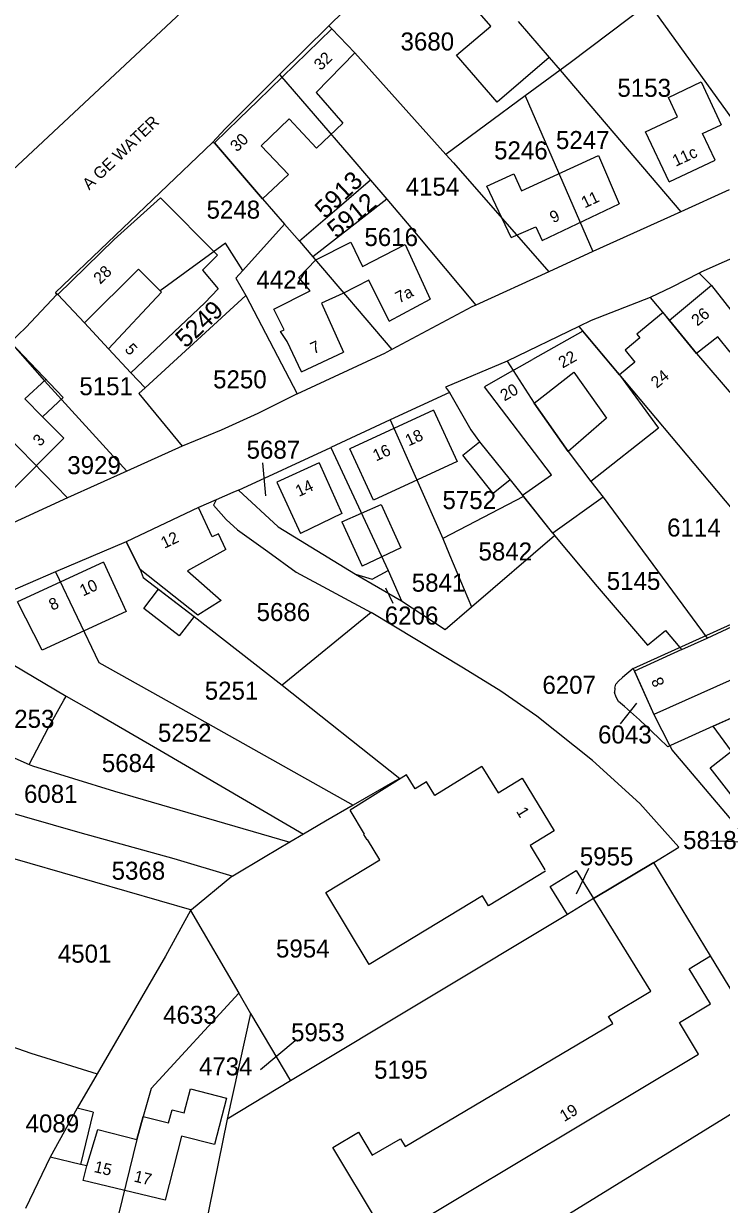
# Model space of a CAD drawing. Extents: x 191922 to 199923, y 328959 to 333350.
# Drawn here: x 196746 to 196850.6, y 331028.7 to 331205.8 of the extents above; entities that cross this region are included whole.
import ezdxf

# ---------------------------------------------------------------- set-up
doc = ezdxf.new("R2010")
doc.units = 0
for name, color, linetype in [('bestemmingsplangebied', 7, 'Continuous'), ('bouwvlak', 7, 'Continuous'), ('enkelbestemming', 7, 'Continuous'), ('Level 6', 7, 'Continuous'), ('maatvoering - maximum aantal wooneenheden', 7, 'Continuous'), ('Maatvoering_symbolen', 7, 'Continuous'), ('recreatiewoning', 7, 'Continuous')]:
    doc.layers.add(name, color=color, linetype=linetype)

msp = doc.modelspace()

# ---------------------------------------------------------------- linework, layer by layer
at = {"layer": 'bestemmingsplangebied'}
msp.add_line((196744.35, 331183.77), (196777.8, 331215.16), dxfattribs=at)
msp.add_line((196744.35, 331183.77), (196777.8, 331215.16), dxfattribs=at)
at = {"layer": 'bouwvlak'}
for p, q in [((196781.81, 331139.87), (196782.27, 331134.93)), ((196801.44, 331118.78), (196800.34, 331121.1)), ((196835.51, 331100.72), (196837.96, 331103.86)), ((196849.01, 331083.22), (196856.18, 331082.92)), ((196830.72, 331079.06), (196828.87, 331075.21)), ((196786.72, 331053.19), (196781.55, 331048.83))]:
    msp.add_line(p, q, dxfattribs=at)
at = {"layer": 'Level 6'}
for p, q in [((196791.79, 331205.44), (196800.32, 331213.85)), ((196839.75, 331208.77), (196827.94, 331199.87)), ((196839.75, 331208.77), (196857.95, 331183.48)), ((196784.36, 331198.15), (196791.79, 331205.44)), ((196791.79, 331205.44), (196792.21, 331204.98)), ((196792.21, 331204.98), (196795.69, 331201.4)), ((196820.16, 331206.08), (196824.82, 331200.67)), ((196795.69, 331201.4), (196809.33, 331186.12)), ((196824.82, 331200.67), (196826.45, 331198.78)), ((196827.94, 331199.87), (196826.45, 331198.78)), ((196776.25, 331189.97), (196784.36, 331198.15)), ((196784.36, 331198.15), (196795.09, 331185.74)), ((196826.45, 331198.78), (196821.21, 331194.95)), ((196826.45, 331198.78), (196844.52, 331177.54)), ((196821.21, 331194.95), (196809.33, 331186.12)), ((196821.21, 331194.95), (196831.35, 331171.56)), ((196774.31, 331187.94), (196776.25, 331189.97)), ((196750.8, 331165.44), (196774.31, 331187.94)), ((196774.31, 331187.94), (196774.62, 331187.88)), ((196774.62, 331187.88), (196781.83, 331179.49)), ((196795.09, 331185.74), (196798.04, 331182.29)), ((196809.33, 331186.12), (196810.44, 331184.89)), ((196810.44, 331184.89), (196824.75, 331168.53)), ((196798.04, 331182.29), (196792.98, 331177.93)), ((196798.04, 331182.29), (196800.46, 331179.44)), ((196851.77, 331180.84), (196844.52, 331177.54)), ((196781.83, 331179.49), (196785.14, 331175.7)), ((196792.98, 331177.93), (196787.38, 331173.11)), ((196800.46, 331179.44), (196789.38, 331170.79)), ((196800.46, 331179.44), (196804.61, 331174.53)), ((196844.52, 331177.54), (196831.35, 331171.56)), ((196847.61, 331168.53), (196864.73, 331176.21)), ((196785.14, 331175.7), (196778.9, 331168.75)), ((196785.14, 331175.7), (196787.38, 331173.11)), ((196804.61, 331174.53), (196813.79, 331163.53)), ((196776.29, 331172.81), (196766.46, 331165.69)), ((196778.9, 331168.75), (196776.29, 331172.81)), ((196787.38, 331173.11), (196789.38, 331170.79)), ((196789.38, 331170.79), (196801.21, 331156.87)), ((196831.35, 331171.56), (196824.75, 331168.53)), ((196778.9, 331168.75), (196777.85, 331167.58)), ((196777.85, 331167.58), (196779.32, 331164.97)), ((196824.75, 331168.53), (196813.79, 331163.53)), ((196847.27, 331168.35), (196843.18, 331166.24)), ((196847.27, 331168.35), (196847.61, 331168.53)), ((196847.27, 331168.35), (196849.14, 331166.48)), ((196750.85, 331165.37), (196750.8, 331165.44)), ((196766.66, 331165.49), (196758.72, 331157)), ((196766.46, 331165.69), (196766.66, 331165.49)), ((196843.18, 331166.24), (196839.96, 331164.68)), ((196849.14, 331166.48), (196855.02, 331158.95)), ((196746.35, 331160.18), (196750.98, 331165.15)), ((196750.98, 331165.15), (196750.85, 331165.37)), ((196750.85, 331165.37), (196751.13, 331165.15)), ((196751.13, 331165.15), (196755.12, 331160.88)), ((196779.32, 331164.97), (196764.26, 331151.12)), ((196779.32, 331164.97), (196787.02, 331150.24)), ((196839.96, 331164.68), (196831.09, 331161.23)), ((196839.96, 331164.68), (196842.83, 331161.25)), ((196813.21, 331163.27), (196801.21, 331156.87)), ((196813.79, 331163.53), (196813.21, 331163.27)), ((196744.05, 331157.97), (196746.35, 331160.18)), ((196755.12, 331160.88), (196758.72, 331157)), ((196829.27, 331160.34), (196818.51, 331155.13)), ((196831.09, 331161.23), (196829.27, 331160.34)), ((196829.27, 331160.34), (196862.74, 331120.35)), ((196842.83, 331161.25), (196846.87, 331156.26)), ((196744.05, 331157.97), (196749.15, 331152.19)), ((196758.72, 331157), (196762.07, 331153.39)), ((196801.21, 331156.87), (196800.26, 331156.36)), ((196787.02, 331150.24), (196800.26, 331156.36)), ((196818.51, 331155.13), (196809.25, 331151.24)), ((196846.87, 331156.26), (196873.49, 331125.45)), ((196762.07, 331153.39), (196764.26, 331151.12)), ((196749.15, 331152.19), (196761.47, 331138.65)), ((196736.85, 331150.79), (196752.61, 331134.63)), ((196764.26, 331151.12), (196763.3, 331150.26)), ((196763.3, 331150.26), (196769.77, 331142.39)), ((196787.02, 331150.24), (196781.12, 331147.26)), ((196809.85, 331150.41), (196800.96, 331146.31)), ((196809.25, 331151.24), (196809.85, 331150.41)), ((196809.85, 331150.41), (196813.07, 331144.82)), ((196781.12, 331147.26), (196775.63, 331144.8)), ((196800.96, 331146.31), (196792.06, 331142.2)), ((196800.96, 331146.31), (196808.84, 331128.52)), ((196775.63, 331144.8), (196769.77, 331142.39)), ((196813.07, 331144.82), (196814.38, 331143.05)), ((196769.77, 331142.39), (196761.47, 331138.65)), ((196814.38, 331143.05), (196818.95, 331137.33)), ((196778.23, 331135.81), (196792.06, 331142.2)), ((196792.06, 331142.2), (196800.69, 331123.74)), ((196761.47, 331138.65), (196752.61, 331134.63)), ((196818.95, 331137.33), (196820.94, 331134.83)), ((196777.39, 331135.42), (196774.88, 331134.34)), ((196778.23, 331135.81), (196777.39, 331135.42)), ((196778.23, 331135.81), (196784.18, 331130.3)), ((196752.61, 331134.63), (196742.45, 331130.01)), ((196774.88, 331134.34), (196772.22, 331133.17)), ((196774.88, 331134.34), (196774.5, 331133.56)), ((196774.5, 331133.56), (196776.39, 331131.39)), ((196820.94, 331134.83), (196808.84, 331128.52)), ((196820.94, 331134.83), (196824.91, 331129.85)), ((196772.22, 331133.17), (196761.4, 331128.04)), ((196776.39, 331131.39), (196778.07, 331129.86)), ((196784.18, 331130.3), (196795.79, 331123.21)), ((196778.07, 331129.86), (196782.62, 331126.61)), ((196808.84, 331128.52), (196809.86, 331126.11)), ((196813.16, 331118.29), (196825.61, 331128.98)), ((196825.61, 331128.98), (196832.02, 331121.33)), ((196761.4, 331128.04), (196750.78, 331123.54)), ((196761.4, 331128.04), (196763.51, 331123.87)), ((196782.62, 331126.61), (196786.85, 331123.47)), ((196809.86, 331126.11), (196813.16, 331118.29)), ((196750.78, 331123.54), (196742.52, 331119.92)), ((196750.78, 331123.54), (196757.28, 331109.95)), ((196763.51, 331123.87), (196763.93, 331122.7)), ((196786.85, 331123.47), (196798.12, 331117.44)), ((196795.79, 331123.21), (196798.27, 331122.45)), ((196795.79, 331123.21), (196802.65, 331119.17)), ((196798.27, 331122.45), (196800.69, 331123.74)), ((196800.69, 331123.74), (196802.65, 331119.17)), ((196763.93, 331122.7), (196771.58, 331116.85)), ((196832.02, 331121.33), (196839.56, 331112.55)), ((196802.65, 331119.17), (196809.22, 331114.89)), ((196809.22, 331114.89), (196813.16, 331118.29)), ((196771.58, 331116.85), (196784.79, 331106.55)), ((196798.12, 331117.44), (196784.79, 331106.55)), ((196811.97, 331109.07), (196798.12, 331117.44)), ((196844.68, 331111.88), (196848.5, 331113.61)), ((196844.68, 331111.88), (196837.58, 331108.64)), ((196844.41, 331112.2), (196844.68, 331111.88)), ((196744.39, 331109.64), (196752.41, 331104.91)), ((196757.28, 331109.95), (196770.77, 331102.41)), ((196817.56, 331105.65), (196811.97, 331109.07)), ((196837.4, 331109.03), (196835.82, 331107.69)), ((196837.4, 331109.03), (196837.58, 331108.64)), ((196835.18, 331107.16), (196834.82, 331106.69)), ((196835.18, 331107.16), (196835.82, 331107.69)), ((196837.58, 331108.64), (196840.52, 331102.12)), ((196784.79, 331106.55), (196802.41, 331092.52)), ((196822.94, 331101.9), (196817.56, 331105.65)), ((196834.64, 331106.08), (196834.62, 331105.45)), ((196834.83, 331104.73), (196834.62, 331105.45)), ((196834.64, 331106.08), (196834.82, 331106.69)), ((196860.18, 331105.24), (196849.39, 331100.37)), ((196749.68, 331100.07), (196752.05, 331104.28)), ((196752.05, 331104.28), (196752.41, 331104.91)), ((196752.41, 331104.91), (196756.54, 331102.52)), ((196835.22, 331104.11), (196834.83, 331104.73)), ((196836.09, 331103.33), (196835.22, 331104.11)), ((196756.54, 331102.52), (196767.04, 331096.46)), ((196770.77, 331102.41), (196795.44, 331088.56)), ((196831.29, 331095.26), (196822.94, 331101.9)), ((196838.34, 331101.32), (196836.09, 331103.33)), ((196840.52, 331102.12), (196842.9, 331097.44)), ((196746.86, 331094.65), (196749.68, 331100.07)), ((196841.27, 331098.59), (196838.34, 331101.32)), ((196849.39, 331100.37), (196842.99, 331097.48)), ((196842.61, 331097.31), (196841.27, 331098.59)), ((196741.59, 331096.94), (196746.86, 331094.65)), ((196767.04, 331096.46), (196787.98, 331084.2)), ((196842.9, 331097.44), (196842.61, 331097.31)), ((196842.99, 331097.48), (196842.9, 331097.44)), ((196842.9, 331097.44), (196842.98, 331097.29)), ((196842.98, 331097.29), (196843.22, 331096.83)), ((196843.22, 331096.83), (196853.76, 331084.41)), ((196746.86, 331094.65), (196747.33, 331094.45)), ((196838.38, 331088.81), (196831.29, 331095.26)), ((196747.33, 331094.45), (196759.62, 331090.66)), ((196801.65, 331092.15), (196795.44, 331088.56)), ((196802.41, 331092.52), (196801.65, 331092.15)), ((196759.62, 331090.66), (196785.94, 331083)), ((196740.8, 331088.36), (196754.42, 331084.42)), ((196795.44, 331088.56), (196791.26, 331086.15)), ((196844.25, 331082.23), (196838.38, 331088.81)), ((196791.26, 331086.15), (196787.98, 331084.2)), ((196754.42, 331084.42), (196768.52, 331080.52)), ((196787.98, 331084.2), (196785.94, 331083)), ((196785.94, 331083), (196782.24, 331080.81)), ((196840.5, 331079.96), (196844.25, 331082.23)), ((196739.87, 331081.86), (196771.17, 331072.84)), ((196768.52, 331080.52), (196777.39, 331077.91)), ((196782.24, 331080.81), (196777.39, 331077.91)), ((196824.96, 331076.36), (196828.86, 331078.73)), ((196828.86, 331078.73), (196831.43, 331074.52)), ((196840.5, 331079.96), (196831.43, 331074.52)), ((196848.99, 331065.94), (196840.5, 331079.96)), ((196777.25, 331077.83), (196771.17, 331072.84)), ((196777.39, 331077.91), (196777.25, 331077.83)), ((196827.53, 331072.15), (196824.96, 331076.36)), ((196831.43, 331074.52), (196827.53, 331072.15)), ((196771.05, 331072.74), (196767.26, 331065.88)), ((196771.17, 331072.84), (196771.05, 331072.74)), ((196771.05, 331072.74), (196778.28, 331060.33)), ((196827.53, 331072.15), (196786.02, 331047.19)), ((196767.26, 331065.88), (196757.06, 331048.24)), ((196860.3, 331047.31), (196848.99, 331065.94)), ((196778.28, 331060.33), (196765.13, 331046.04)), ((196778.28, 331060.33), (196780.04, 331057.32)), ((196780.04, 331057.32), (196776.52, 331041.46)), ((196780.04, 331057.32), (196786.02, 331047.19)), ((196739.9, 331053.88), (196747.07, 331051.36)), ((196747.07, 331051.36), (196757.06, 331048.24)), ((196757.06, 331048.24), (196754.02, 331043.09)), ((196786.02, 331047.19), (196776.52, 331041.46)), ((196825.88, 331026.09), (196860.3, 331047.31)), ((196765.13, 331046.04), (196763.96, 331041.85)), ((196754.02, 331043.09), (196750, 331035.74)), ((196763.96, 331041.85), (196763.01, 331038.41)), ((196776.52, 331041.46), (196772.85, 331023.2)), ((196763.01, 331038.41), (196759.68, 331024.89)), ((196750, 331035.74), (196746.29, 331028.03))]:
    msp.add_line(p, q, dxfattribs=at)
for points in [[(196818.51, 331155.13), (196822.55, 331148.82), (196827.63, 331141.59), (196831.05, 331137.1), (196832.91, 331134.72), (196848.5, 331113.61)], [(196824.91, 331129.85), (196825.33, 331129.32), (196825.61, 331128.98)], [(196848.5, 331113.61), (196852.24, 331115.33), (196856.71, 331117.63)], [(196839.56, 331112.55), (196842.23, 331114.72), (196844.41, 331112.2)]]:
    msp.add_lwpolyline(points, dxfattribs=at)
at = {"layer": 'recreatiewoning'}
for p, q in [((196816.08, 331205.4), (196811.49, 331210.63)), ((196792.21, 331204.98), (196781.12, 331194.19)), ((196792.21, 331204.98), (196795.69, 331201.4)), ((196810.91, 331201.02), (196816.08, 331205.4)), ((196820.16, 331206.08), (196824.82, 331200.67)), ((196795.69, 331201.4), (196789.85, 331195.45)), ((196817.03, 331193.98), (196810.91, 331201.02)), ((196824.82, 331200.67), (196817.03, 331193.98)), ((196778.34, 331191.49), (196781.12, 331194.19)), ((196789.85, 331195.45), (196793.85, 331190.83)), ((196774.62, 331187.88), (196778.34, 331191.49)), ((196785.81, 331191.47), (196781.65, 331187.42)), ((196789.93, 331187.1), (196785.81, 331191.47)), ((196793.85, 331190.83), (196789.93, 331187.1)), ((196847.81, 331189.29), (196850.61, 331190.6)), ((196849.69, 331185.27), (196847.81, 331189.29)), ((196781.83, 331179.49), (196774.62, 331187.88)), ((196781.65, 331187.42), (196785.7, 331183.13)), ((196820.65, 331180.68), (196832.18, 331185.96)), ((196832.18, 331185.96), (196835.32, 331178.72)), ((196842.79, 331182.05), (196849.69, 331185.27)), ((196785.7, 331183.13), (196781.83, 331179.49)), ((196815.48, 331181.36), (196819.51, 331183.24)), ((196819.51, 331183.24), (196820.65, 331180.68)), ((196819.12, 331173.67), (196815.48, 331181.36)), ((196759.59, 331173.36), (196766.51, 331179.62)), ((196766.51, 331179.62), (196775.09, 331171.04)), ((196823.74, 331173.25), (196835.32, 331178.72)), ((196819.12, 331173.67), (196822.82, 331175.3)), ((196822.82, 331175.3), (196823.74, 331173.25)), ((196759.59, 331173.36), (196751.13, 331165.15)), ((196789.84, 331170.32), (196795.07, 331172.99)), ((196795.07, 331172.99), (196796.81, 331169.32)), ((196796.81, 331169.32), (196803.24, 331172.65)), ((196803.24, 331172.65), (196806.97, 331164.43)), ((196775.09, 331171.04), (196772.84, 331168.78)), ((196787.29, 331167.67), (196789.84, 331170.32)), ((196763.26, 331168.92), (196755.12, 331160.88)), ((196766.46, 331165.69), (196763.26, 331168.92)), ((196772.84, 331168.78), (196775.18, 331165.96)), ((196788.95, 331165.67), (196787.29, 331167.67)), ((196797.76, 331167.28), (196793.89, 331165.26)), ((196800.81, 331161.14), (196797.76, 331167.28)), ((196758.72, 331157), (196766.66, 331165.49)), ((196766.66, 331165.49), (196766.46, 331165.69)), ((196775.18, 331165.96), (196773.18, 331163.88)), ((196783.51, 331162.93), (196788.95, 331165.67)), ((196849.14, 331166.48), (196842.83, 331161.25)), ((196849.14, 331166.48), (196855.02, 331158.95)), ((196751.13, 331165.15), (196755.12, 331160.88)), ((196762.07, 331153.39), (196773.18, 331163.88)), ((196793.89, 331165.26), (196790.69, 331163.85)), ((196790.69, 331163.85), (196793.96, 331156.47)), ((196800.81, 331161.14), (196806.97, 331164.43)), ((196785.07, 331159.82), (196783.51, 331162.93)), ((196846.87, 331156.26), (196842.83, 331161.25)), ((196784.55, 331159.56), (196785.07, 331159.82)), ((196785.55, 331158.08), (196784.55, 331159.56)), ((196829.86, 331159.64), (196822.32, 331155.38)), ((196850.07, 331158.79), (196846.87, 331156.26)), ((196851.92, 331156.47), (196850.07, 331158.79)), ((196751.92, 331149.69), (196744.05, 331157.97)), ((196758.72, 331157), (196762.07, 331153.39)), ((196787.66, 331153.54), (196785.55, 331158.08)), ((196787.66, 331153.54), (196793.96, 331156.47)), ((196819.57, 331153.82), (196822.32, 331155.38)), ((196819.57, 331153.82), (196815.1, 331151.29)), ((196822.55, 331148.82), (196828.52, 331153.48)), ((196828.52, 331153.48), (196833.42, 331146.59)), ((196835.34, 331153.09), (196841.22, 331145.08)), ((196749.36, 331152.38), (196746.22, 331149.49)), ((196825.14, 331138.1), (196815.1, 331151.29)), ((196746.22, 331149.49), (196748.83, 331146.76)), ((196748.83, 331146.76), (196751.92, 331149.69)), ((196807.44, 331147.79), (196794.9, 331142)), ((196807.44, 331147.79), (196811, 331140.08)), ((196827.63, 331141.59), (196822.55, 331148.82)), ((196752.03, 331143.59), (196748.83, 331146.76)), ((196833.42, 331146.59), (196827.63, 331141.59)), ((196841.22, 331145.08), (196831.05, 331137.1)), ((196743.82, 331135.3), (196752.03, 331143.59)), ((196811.84, 331141.02), (196814.38, 331143.05)), ((196814.38, 331143.05), (196818.95, 331137.33)), ((196798.45, 331134.3), (196794.9, 331142)), ((196816.41, 331135.3), (196811.84, 331141.02)), ((196790.33, 331139.91), (196783.98, 331136.97)), ((196790.33, 331139.91), (196793.74, 331132.27)), ((196811, 331140.08), (196798.45, 331134.3)), ((196818.95, 331137.33), (196816.41, 331135.3)), ((196820.79, 331135.02), (196825.14, 331138.1)), ((196831.05, 331137.1), (196832.91, 331134.72)), ((196783.98, 331136.97), (196787.53, 331129.28)), ((196793.7, 331131.03), (196799.64, 331133.66)), ((196799.64, 331133.66), (196802.59, 331127.16)), ((196825.33, 331129.32), (196820.79, 331135.02)), ((196832.91, 331134.72), (196825.33, 331129.32)), ((196772.22, 331133.17), (196761.4, 331128.04)), ((196774.27, 331128.78), (196772.22, 331133.17)), ((196793.74, 331132.27), (196787.53, 331129.28)), ((196793.7, 331131.03), (196796.78, 331124.39)), ((196775.23, 331129.23), (196774.27, 331128.78)), ((196776.33, 331126.87), (196775.23, 331129.23)), ((196763.51, 331123.87), (196761.4, 331128.04)), ((196776.33, 331126.87), (196770.57, 331123.67)), ((196802.59, 331127.16), (196796.78, 331124.39)), ((196758, 331124.98), (196745.1, 331119.05)), ((196758, 331124.98), (196761.39, 331117.59)), ((196772.15, 331117.04), (196763.51, 331123.87)), ((196770.57, 331123.67), (196775.62, 331119.22)), ((196764.02, 331118.06), (196766.23, 331120.93)), ((196766.23, 331120.93), (196771.58, 331116.85)), ((196748.77, 331111.77), (196745.1, 331119.05)), ((196769.33, 331113.94), (196764.02, 331118.06)), ((196775.62, 331119.22), (196772.15, 331117.04)), ((196761.39, 331117.59), (196748.77, 331111.77)), ((196771.58, 331116.85), (196769.33, 331113.94)), ((196837.4, 331109.03), (196852.09, 331115.68)), ((196837.4, 331109.03), (196840.52, 331102.12)), ((196855.19, 331108.72), (196840.52, 331102.12)), ((196752.05, 331104.28), (196752.34, 331104.79)), ((196803.44, 331093.09), (196794.98, 331087.81)), ((196804.7, 331090.98), (196803.44, 331093.09)), ((196814.73, 331094.36), (196807.67, 331089.98)), ((196814.73, 331094.36), (196817.14, 331090.39)), ((196806.4, 331092.06), (196804.7, 331090.98)), ((196807.67, 331089.98), (196806.4, 331092.06)), ((196817.14, 331090.39), (196820.77, 331092.57)), ((196820.77, 331092.57), (196825.57, 331084.69)), ((196797.14, 331084.21), (196794.98, 331087.81)), ((196797.03, 331084.14), (196797.14, 331084.21)), ((196797.5, 331083.35), (196797.03, 331084.14)), ((196825.57, 331084.69), (196821.94, 331082.48)), ((196797.59, 331083.4), (196797.5, 331083.35)), ((196799.42, 331080.36), (196797.59, 331083.4)), ((196821.94, 331082.48), (196824.15, 331078.85)), ((196791.33, 331075.44), (196799.42, 331080.36)), ((196831.43, 331074.52), (196840.5, 331079.96)), ((196848.99, 331065.94), (196840.5, 331079.96)), ((196824.27, 331078.63), (196815.73, 331073.42)), ((196797.81, 331064.64), (196791.33, 331075.44)), ((196814.8, 331074.95), (196797.81, 331064.64)), ((196815.73, 331073.42), (196814.8, 331074.95)), ((196840.04, 331060.64), (196831.43, 331074.52)), ((196845.79, 331064.01), (196848.99, 331065.94)), ((196848.97, 331058.73), (196845.79, 331064.01)), ((196833.7, 331056.83), (196840.04, 331060.64)), ((196844.33, 331055.93), (196848.97, 331058.73)), ((196803.21, 331037.33), (196834.34, 331055.78)), ((196834.34, 331055.78), (196833.7, 331056.83)), ((196847.17, 331051.19), (196844.33, 331055.93)), ((196802.6, 331024.5), (196847.17, 331051.19)), ((196770.06, 331042.41), (196771.03, 331045.98)), ((196771.03, 331045.98), (196776.45, 331044.59)), ((196776.45, 331044.59), (196774.63, 331037.67)), ((196754.02, 331043.09), (196750, 331035.74)), ((196756.44, 331042.51), (196754.02, 331043.09)), ((196756.44, 331042.51), (196754.56, 331034.65)), ((196763.01, 331038.41), (196763.96, 331041.85)), ((196763.96, 331041.85), (196767.73, 331040.89)), ((196767.73, 331040.89), (196768.26, 331042.86)), ((196768.26, 331042.86), (196770.06, 331042.41)), ((196755.47, 331034.43), (196757.14, 331039.92)), ((196757.14, 331039.92), (196763.01, 331038.41)), ((196769.7, 331038.92), (196767.25, 331029.32)), ((196774.63, 331037.67), (196769.7, 331038.92)), ((196792.36, 331037.22), (196796.22, 331039.52)), ((196796.22, 331039.52), (196798.29, 331036.06)), ((196798.29, 331036.06), (196802.5, 331038.51)), ((196802.5, 331038.51), (196803.21, 331037.33)), ((196799.24, 331025.8), (196792.36, 331037.22)), ((196754.56, 331034.65), (196750, 331035.74)), ((196755.47, 331034.43), (196754.56, 331034.65)), ((196754.95, 331032.27), (196755.47, 331034.43)), ((196767.25, 331029.32), (196754.95, 331032.27))]:
    msp.add_line(p, q, dxfattribs=at)
for points in [[(196842.79, 331182.05), (196839.27, 331189.55), (196844.05, 331191.8), (196842.69, 331194.7), (196847.6, 331197.01), (196850.61, 331190.6)], [(196842.83, 331161.25), (196841.88, 331162.41), (196837.96, 331159.16), (196838.41, 331158.62), (196836.18, 331156.77), (196837.65, 331155), (196835.34, 331153.09), (196829.86, 331159.64)], [(196853.85, 331087.83), (196848.96, 331094.15), (196852.15, 331096.64), (196849.39, 331100.37), (196860.18, 331105.24)]]:
    msp.add_lwpolyline(points, dxfattribs=at)

# ---------------------------------------------------------------- texts
at = {"layer": 'enkelbestemming'}
for s, p in [('3680', (196802.52, 331201.73)), ('5153', (196835.04, 331194.78)), ('5247', (196825.82, 331186.95)), ('5246', (196816.55, 331185.4)), ('4154', (196803.29, 331179.96)), ('5248', (196773.44, 331176.51)), ('5616', (196797.11, 331172.4)), ('4424', (196780.92, 331166.02)), ('5250', (196774.42, 331151.06)), ('5151', (196754.37, 331150.03)), ('5687', (196779.44, 331140.51)), ('3929', (196752.56, 331138.19)), ('5752', (196808.81, 331132.95)), ('6114', (196842.49, 331128.83)), ('5842', (196814.21, 331125.24)), ('5841', (196804.2, 331120.56)), ('5145', (196833.44, 331120.83)), ('5686', (196780.94, 331116.16)), ('6206', (196800.16, 331115.63)), ('5251', (196773.17, 331104.36)), ('6207', (196823.79, 331105.24)), ('5253', (196742.6, 331100.14)), ('5252', (196766.15, 331098.05)), ('6043', (196832.14, 331097.79)), ('5684', (196757.74, 331093.51)), ('6081', (196746.07, 331088.89)), ('5818', (196844.88, 331081.96)), ('5955', (196829.4, 331079.51)), ('5368', (196759.21, 331077.36)), ('5954', (196783.85, 331065.69)), ('4501', (196751.14, 331064.92)), ('4633', (196766.93, 331055.75)), ('5953', (196786.11, 331053.13)), ('4734', (196772.3, 331048.01)), ('5195', (196798.56, 331047.51)), ('4089', (196746.31, 331039.46))]:
    msp.add_text(s, height=2.7, dxfattribs=at).set_placement(p)
for s, rotation, p in [('5913', 43.485, (196791.23, 331176.38)), ('5912', 39.0489, (196792.91, 331173.44)), ('5249', 43.1733, (196770.31, 331156.98))]:
    msp.add_text(s, height=2.7, rotation=rotation, dxfattribs=at).set_placement(p)
at = {"layer": 'maatvoering - maximum aantal wooneenheden'}
for s, rotation, p in [('32', 44.2296, (196790.56, 331198.63)), ('30', 44.1485, (196778, 331186.42)), ('11c', 24.9753, (196843.78, 331184.28)), ('11', 25.2316, (196830.13, 331178.04)), ('9', 25.2316, (196825.4, 331175.8)), ('28', 44.1485, (196757.5, 331166.59)), ('7a', 28.0523, (196802.32, 331163.76)), ('26', 39.6808, (196847.02, 331160.3)), ('5', 312.8909, (196761.07, 331156.82)), ('7', 24.9233, (196789.5, 331156.16)), ('22', 29.4889, (196826.82, 331154.02)), ('24', 39.6808, (196840.95, 331150.99)), ('20', 29.4889, (196818.09, 331149.08)), ('18', 24.7952, (196803.72, 331142.33)), ('3', 45.2431, (196748.45, 331142.24)), ('16', 24.7952, (196798.86, 331140.08)), ('14', 24.8472, (196787.27, 331134.75)), ('12', 25.3598, (196767.1, 331126.98)), ('10', 24.667, (196754.92, 331119.83)), ('8', 24.667, (196750.29, 331117.69)), ('8', 114.2826, (196842.16, 331106.75)), ('1', 301.367, (196819.8, 331087.62)), ('19', 30.9047, (196827.05, 331041)), ('15', 346.5199, (196756.46, 331033.54)), ('17', 346.5199, (196762.44, 331032.11))]:
    msp.add_text(s, height=1.75, rotation=rotation, dxfattribs=at).set_placement(p)
at = {"layer": 'Maatvoering_symbolen'}
msp.add_text('A GE WATER', height=1.75, rotation=43.7017, dxfattribs=at).set_placement((196755.85, 331180.7))

doc.saveas('drawing.dxf')
